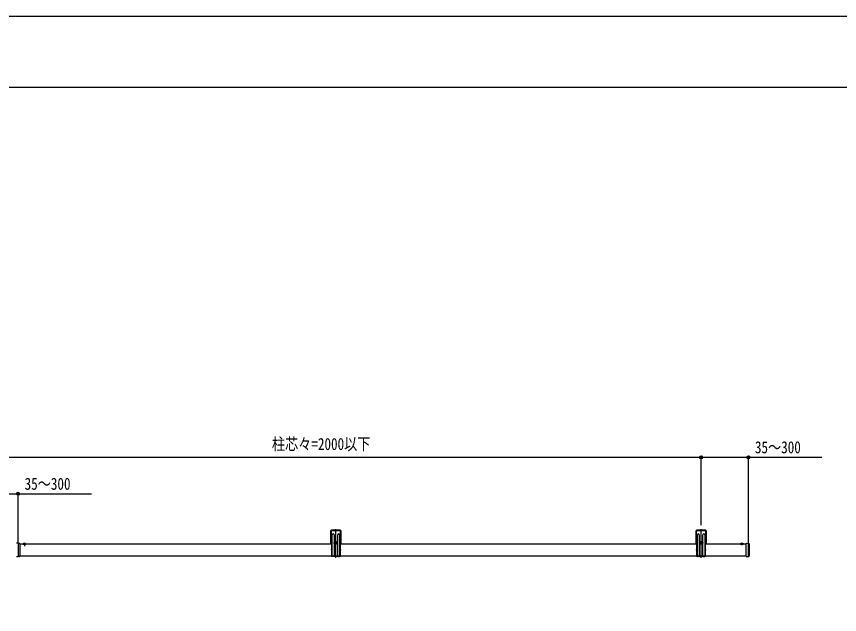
# Model space of a CAD drawing. Units: millimetres, scale not verified. Extents: x -4205 to 4205, y -2970 to 2970.
# Drawn here: x 530 to 2784, y 1332 to 2970 of the extents above; entities that cross this region are included whole.
import ezdxf
from ezdxf.enums import TextEntityAlignment as Align

# ---------------------------------------------------------------- set-up
doc = ezdxf.new("R2010")
doc.units = ezdxf.units.MM
doc.header["$LTSCALE"] = 16
for name, color, linetype in [('0-4_YKK_A1', 4, 'Continuous'), ('0-5_YKK_D', 6, 'Continuous'), ('0-6_YKK_ZWAK', 7, 'Continuous')]:
    doc.layers.add(name, color=color, linetype=linetype)
doc.styles.add('ＭＳ ゴシック', font='')
doc.styles.get('ＭＳ ゴシック').set_extended_font_data('MS Gothic')

msp = doc.modelspace()

# ---------------------------------------------------------------- linework, layer by layer
at = {"layer": '0-4_YKK_A1'}
for p, q in [((1390.5, 1560.24), (1390.5, 1526.74)), ((1392, 1560.24), (1392, 1525.24)), ((1417, 1562.74), (1393, 1562.74)), ((1417, 1561.24), (1393, 1561.24)), ((1405, 1486.54), (1405, 1565.36)), ((1418, 1525.24), (1418, 1560.24)), ((1419.5, 1526.74), (1419.5, 1560.24)), ((2390.5, 1560.24), (2390.5, 1526.74)), ((2392, 1560.24), (2392, 1525.24)), ((2417, 1562.74), (2393, 1562.74)), ((2417, 1561.24), (2393, 1561.24)), ((2405, 1486.54), (2405, 1565.36)), ((2418, 1525.24), (2418, 1560.24)), ((2419.5, 1526.74), (2419.5, 1560.24)), ((1395, 1491.24), (1395, 1549.94)), ((1400, 1549.94), (1400, 1491.24)), ((1410, 1491.24), (1410, 1549.94)), ((1415, 1549.94), (1415, 1491.24)), ((2395, 1491.24), (2395, 1549.94)), ((2400, 1549.94), (2400, 1491.24)), ((2410, 1491.24), (2410, 1549.94)), ((2415, 1549.94), (2415, 1491.24)), ((534.5, 1526.99), (530.19, 1526.72)), ((534.5, 1525.99), (534.5, 1491.48)), ((1392.5, 1524.74), (539, 1524.74)), ((548.4, 1524.74), (555.6, 1524.74)), ((549.95, 1526.7), (550.86, 1524.89)), ((552, 1524.28), (550.86, 1524.89)), ((552, 1528.24), (552, 1519.08)), ((552, 1524.28), (553.15, 1524.89)), ((554.05, 1526.7), (553.15, 1524.89)), ((1392.5, 1524.74), (1390.5, 1526.74)), ((1392.5, 1524.74), (1392.5, 1524.45)), ((1392.5, 1523.02), (1392.5, 1509.45)), ((1398.75, 1527.94), (1411.25, 1527.94)), ((1403.76, 1527.52), (1402.93, 1527.52)), ((1406.25, 1528.35), (1407.08, 1528.35)), ((1419.5, 1526.74), (1417.5, 1524.74)), ((2392.5, 1524.74), (1417.5, 1524.74)), ((1417.5, 1524.45), (1417.5, 1524.74)), ((1417.5, 1509.45), (1417.5, 1523.02)), ((2392.5, 1524.74), (2390.5, 1526.74)), ((2392.5, 1524.74), (2392.5, 1524.45)), ((2392.5, 1523.02), (2392.5, 1509.45)), ((2411.25, 1527.94), (2398.75, 1527.94)), ((2403.76, 1528.35), (2402.93, 1528.35)), ((2406.25, 1527.52), (2407.08, 1527.52)), ((2419.5, 1526.74), (2417.5, 1524.74)), ((2528.5, 1524.74), (2417.5, 1524.74)), ((2417.5, 1524.45), (2417.5, 1524.74)), ((2417.5, 1509.45), (2417.5, 1523.02)), ((2513.4, 1524.74), (2520.6, 1524.74)), ((2514.95, 1526.7), (2515.86, 1524.89)), ((2517, 1524.28), (2515.86, 1524.89)), ((2517, 1528.24), (2517, 1521.66)), ((2517, 1524.28), (2518.15, 1524.89)), ((2519.05, 1526.7), (2518.15, 1524.89)), ((2528.5, 1525.99), (2528.5, 1526.67)), ((2528.5, 1491.49), (2528.5, 1525.99)), ((2528.82, 1526.97), (2535.56, 1526.55)), ((2534.5, 1489.63), (2534.5, 1527.96)), ((2536.5, 1525.56), (2536.5, 1491.92)), ((530.19, 1490.75), (534.5, 1490.49)), ((534.5, 1490.49), (534.5, 1491.48)), ((538.81, 1490.75), (534.5, 1490.49)), ((539, 1492.74), (2392.5, 1492.74)), ((539, 1491.75), (539, 1490.95)), ((1392.5, 1508.02), (1392.5, 1491.24)), ((1392.5, 1492.74), (1396, 1492.74)), ((1392.5, 1491.24), (1395, 1491.24)), ((1399, 1490.24), (1396, 1490.24)), ((1398, 1491.74), (1397, 1491.74)), ((1399, 1492.74), (1411, 1492.74)), ((1400, 1491.24), (1410, 1491.24)), ((1411, 1490.24), (1414, 1490.24)), ((1412, 1491.74), (1413, 1491.74)), ((1414, 1492.74), (1417.5, 1492.74)), ((1415, 1491.24), (1417.5, 1491.24)), ((1417.5, 1491.24), (1417.5, 1508.02)), ((2392.5, 1508.02), (2392.5, 1491.24)), ((2392.5, 1492.74), (2396, 1492.74)), ((2392.5, 1491.24), (2395, 1491.24)), ((2399, 1490.24), (2396, 1490.24)), ((2398, 1491.74), (2397, 1491.74)), ((2399, 1492.74), (2411, 1492.74)), ((2400, 1491.24), (2410, 1491.24)), ((2411, 1490.24), (2414, 1490.24)), ((2412, 1491.74), (2413, 1491.74)), ((2414, 1492.74), (2417.5, 1492.74)), ((2415, 1491.24), (2417.5, 1491.24)), ((2417.5, 1491.24), (2417.5, 1508.02)), ((2417.5, 1492.74), (2528.5, 1492.74)), ((2528.5, 1490.81), (2528.5, 1491.49)), ((2528.82, 1490.51), (2535.56, 1490.92))]:
    msp.add_line(p, q, dxfattribs=at)
for points in [[(534.5, 1525.99), (534.5, 1526.99), (538.81, 1526.72)], [(539, 1526.52), (539, 1525.72), (539, 1491.75)], [(1402.93, 1527.52), (1402.93, 1528.35), (1403.76, 1528.35)], [(1404.59, 1529.18), (1404.59, 1530.01), (1405.42, 1530.01), (1405.42, 1529.18)], [(1405.42, 1526.69), (1405.42, 1525.86), (1404.59, 1525.86), (1404.59, 1526.69)], [(1407.08, 1528.35), (1407.08, 1527.52), (1406.25, 1527.52)], [(2402.93, 1528.35), (2402.93, 1527.52), (2403.76, 1527.52)], [(2405.42, 1529.18), (2405.42, 1530.01), (2404.59, 1530.01), (2404.59, 1529.18)], [(2404.59, 1526.69), (2404.59, 1525.86), (2405.42, 1525.86), (2405.42, 1526.69)], [(2407.08, 1527.52), (2407.08, 1528.35), (2406.25, 1528.35)]]:
    msp.add_lwpolyline(points, dxfattribs=at)
for centre, radius in [((1405, 1527.94), 4.25), ((1405, 1527.94), 2.25), ((2405, 1527.94), 4.25), ((2405, 1527.94), 2.25)]:
    msp.add_circle(centre, radius, dxfattribs=at)
for centre, radius, start, end in [((1393, 1560.24), 2.5, 90, 180), ((1393, 1560.24), 1, 90, 180), ((1417, 1560.24), 2.5, 0, 90), ((1417, 1560.24), 1, 0, 90), ((2393, 1560.24), 2.5, 90, 180), ((2393, 1560.24), 1, 90, 180), ((2417, 1560.24), 2.5, 0, 90), ((2417, 1560.24), 1, 0, 90), ((1397.5, 1549.94), 2.5, 0, 180), ((1412.5, 1549.94), 2.5, 0, 180), ((2397.5, 1549.94), 2.5, 0, 180), ((2412.5, 1549.94), 2.5, 0, 180), ((538.8, 1526.52), 0.2, 0, 86.5), ((548.4, 1524.89), 0.154, 152.71904, 270), ((552, 1523.04), 4.2, 27.28096, 152.71904), ((555.6, 1524.89), 0.154, 270, 27.28096), ((1391.8, 1523.74), 1, 314.427, 45.573), ((1403.76, 1529.18), 0.83, 270, 0), ((1403.76, 1526.69), 0.83, 0, 90), ((1406.25, 1529.18), 0.83, 180, 270), ((1406.25, 1526.69), 0.83, 90, 180), ((1418.2, 1523.74), 1, 134.427, 225.573), ((2391.8, 1523.74), 1, 314.427, 45.573), ((2403.76, 1529.18), 0.83, 270, 0), ((2403.76, 1526.69), 0.83, 0, 90), ((2406.25, 1529.18), 0.83, 180, 270), ((2406.25, 1526.69), 0.83, 90, 180), ((2418.2, 1523.74), 1, 134.427, 225.573), ((2513.4, 1524.89), 0.154, 152.71904, 270), ((2517, 1523.04), 4.2, 27.28096, 152.71904), ((2520.6, 1524.89), 0.154, 270, 27.28096), ((2528.8, 1526.67), 0.3, 86.5, 180), ((2535.5, 1525.56), 1, 0, 86.5), ((538.8, 1490.95), 0.2, 273.5, 0), ((1391.8, 1508.74), 1, 314.427, 45.573), ((1396, 1491.24), 1, 180, 270), ((1397, 1492.74), 1, 180, 270), ((1398, 1492.74), 1, 270, 0), ((1399, 1491.24), 1, 270, 0), ((1411, 1491.24), 1, 180, 270), ((1412, 1492.74), 1, 180, 270), ((1413, 1492.74), 1, 270, 0), ((1414, 1491.24), 1, 270, 0), ((1418.2, 1508.74), 1, 134.427, 225.573), ((2391.8, 1508.74), 1, 314.427, 45.573), ((2396, 1491.24), 1, 180, 270), ((2397, 1492.74), 1, 180, 270), ((2398, 1492.74), 1, 270, 0), ((2399, 1491.24), 1, 270, 0), ((2411, 1491.24), 1, 180, 270), ((2412, 1492.74), 1, 180, 270), ((2413, 1492.74), 1, 270, 0), ((2414, 1491.24), 1, 270, 0), ((2418.2, 1508.74), 1, 134.427, 225.573), ((2528.8, 1490.81), 0.3, 180, 273.5), ((2535.5, 1491.92), 1, 273.5, 0)]:
    msp.add_arc(centre, radius, start, end, dxfattribs=at)
at = {"layer": '0-5_YKK_D'}
for p, q in [((405, 1762.44), (2405, 1762.44)), ((2405, 1576.54), (2405, 1763.44)), ((2405, 1576.54), (2405, 1763.44)), ((2534.5, 1528.96), (2534.5, 1763.44)), ((534.5, 1526.34), (534.5, 1663.44))]:
    msp.add_line(p, q, dxfattribs=at)
for points in [[(2405, 1762.44), (2534.5, 1762.44), (2735.9, 1762.44)], [(405, 1662.44), (534.5, 1662.44), (735.9, 1662.44)]]:
    msp.add_lwpolyline(points, dxfattribs=at)
for centre in [(2405, 1762.44), (2405, 1762.44), (2534.5, 1762.44), (534.5, 1662.44)]:
    msp.add_circle(centre, 4.25, dxfattribs=at)
at = {"layer": '0-6_YKK_ZWAK'}
msp.add_line((3895.02, 2775), (-3904.98, 2775), dxfattribs=at)
msp.add_lwpolyline([(-4205, -2970), (4205, -2970), (4205, 2970), (-4205, 2970)], close=True, dxfattribs=at)

# ---------------------------------------------------------------- texts
at = {"layer": '0-5_YKK_D', "style": 'ＭＳ ゴシック', "width": 0.8}
for s, p in [('柱芯々=2000以下', (1229.8, 1772.44)), ('35～300', (2552.5, 1763.44)), ('35～300', (552.5, 1663.44))]:
    msp.add_text(s, height=32.99, dxfattribs=at).set_placement(p, align=Align.BOTTOM_LEFT)

doc.saveas('drawing.dxf')
